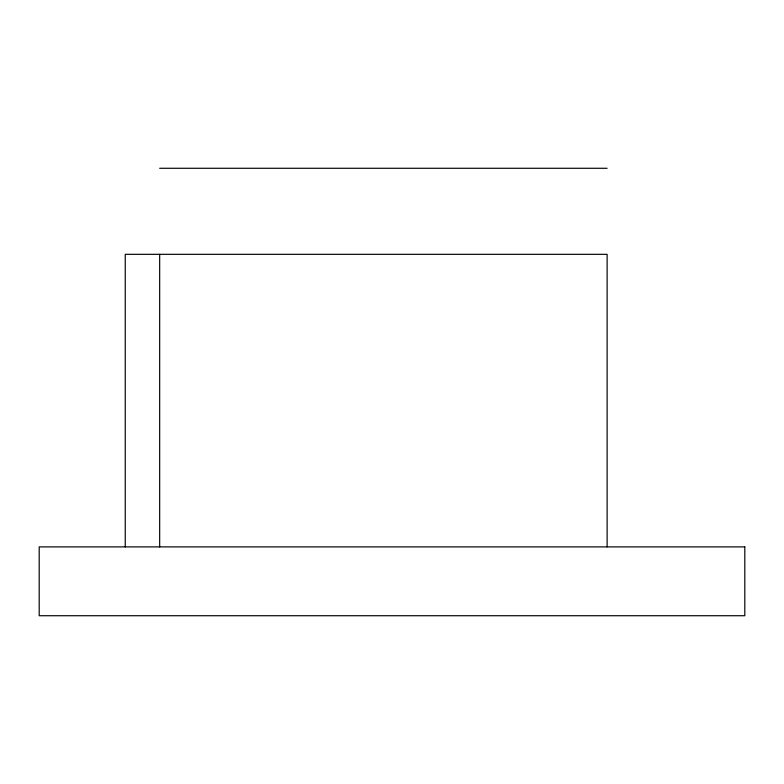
<?xml version="1.0" encoding="UTF-8"?>
<svg xmlns="http://www.w3.org/2000/svg" width="784" height="784" viewBox="0 0 784 784"><rect width="100%" height="100%" fill="white"/><g stroke="black" fill="none" stroke-linecap="round" stroke-linejoin="round"><path stroke-width="1.18" d="M159.671 168.276L607.12 168.276M607.12 546.889L607.12 254.32L125.244 254.32L125.244 546.889M159.671 254.32L159.671 546.889M744.8 546.889L39.2 546.889L39.2 615.724L744.8 615.724L744.8 546.889"/></g></svg>
